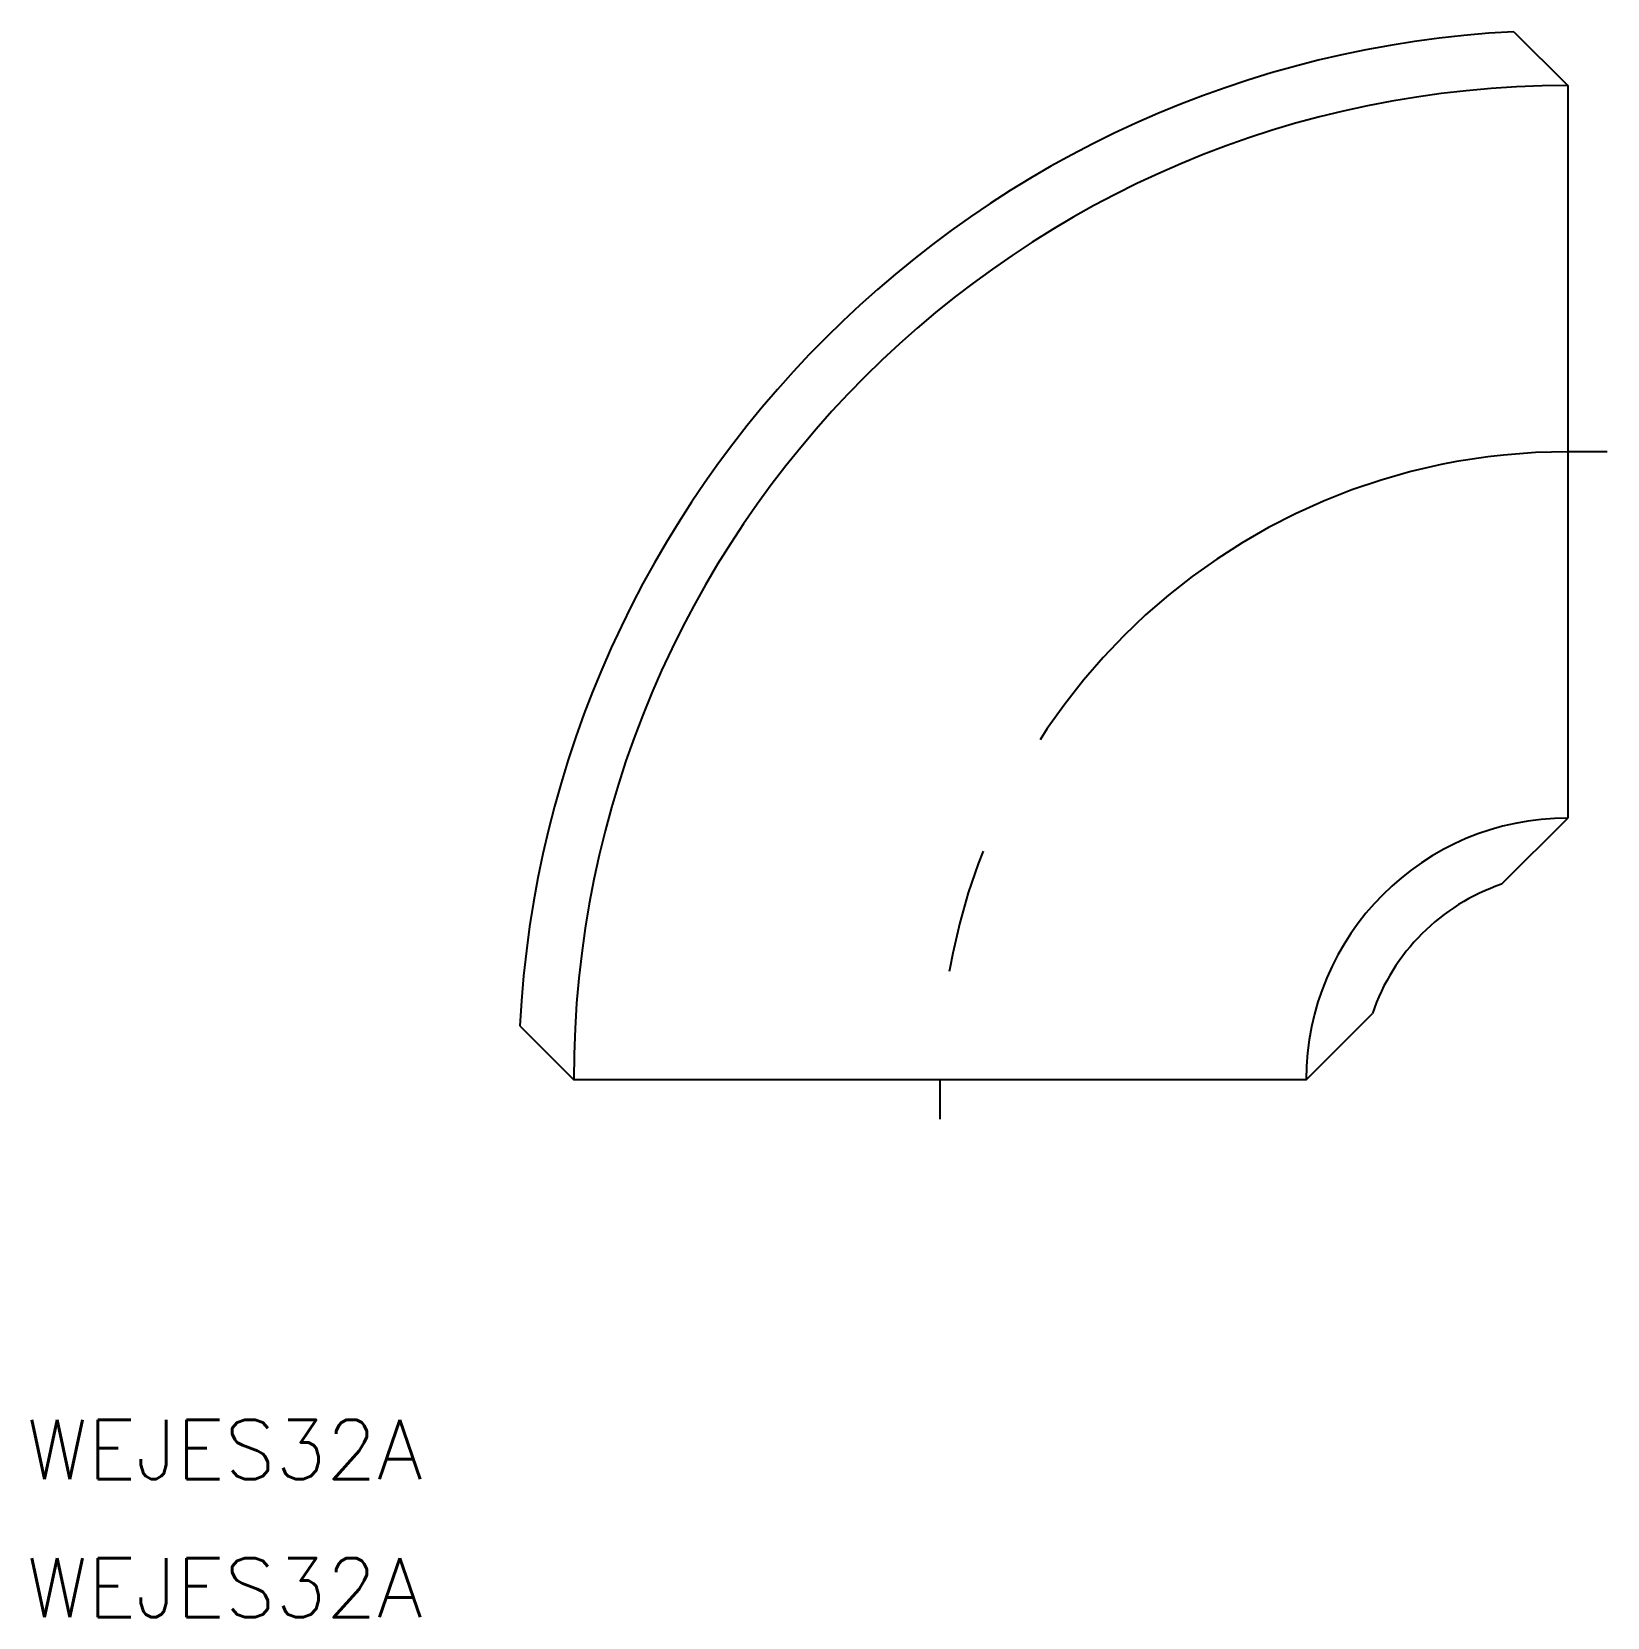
# Model space of a CAD drawing. Extents: x -46 to 33.8, y -27.2 to 53.1.
import ezdxf

# ---------------------------------------------------------------- set-up
doc = ezdxf.new("R2010")
doc.units = 0
doc.linetypes.add('CENTER', pattern=[50.8, 31.75, -6.35, 6.35, -6.35])
doc.layers.get('0').update_dxf_attribs({"linetype": 'CONTINUOUS'})
doc.layers.add('CENTER', color=1, linetype='CENTER')
doc.styles.get("Standard").update_dxf_attribs({"font": 'txt.shx', "height": 3, "bigfont": 'bigfont.shx'})

msp = doc.modelspace()

# ---------------------------------------------------------------- linework, layer by layer
at = {"color": 7, "linetype": 'CONTINUOUS'}
for p, q in [((29.07, 53.08), (31.8, 50.35)), ((31.8, 50.35), (31.8, 13.25)), ((28.448, 9.898), (31.8, 13.25)), ((18.55, 0), (21.902, 3.352)), ((-21.28, 2.73), (-18.55, 0)), ((18.55, 0), (-18.55, 0))]:
    msp.add_line(p, q, dxfattribs=at)
for radius, start, end in [(53.15, 92.94408, 177.05592), (50.35, 90, 180), (13.25, 90, 180), (10.45, 108.71091, 161.28909)]:
    msp.add_arc((31.8, 0), radius, start, end, dxfattribs=at)
at = {"layer": 'CENTER', "color": 1, "linetype": 'CENTER'}
for p, q in [((33.8, 31.8), (31.8, 31.8)), ((0, 0), (0, -2))]:
    msp.add_line(p, q, dxfattribs=at)
msp.add_arc((31.8, 0), 31.8, 90, 180, dxfattribs=at)

# ---------------------------------------------------------------- texts
at = {"color": 7, "linetype": 'CONTINUOUS'}
for p in [(-46.261, -20.229), (-46.261, -27.229)]:
    msp.add_text('WEJES32A', height=3, dxfattribs=at).set_placement(p)

doc.saveas('drawing.dxf')
